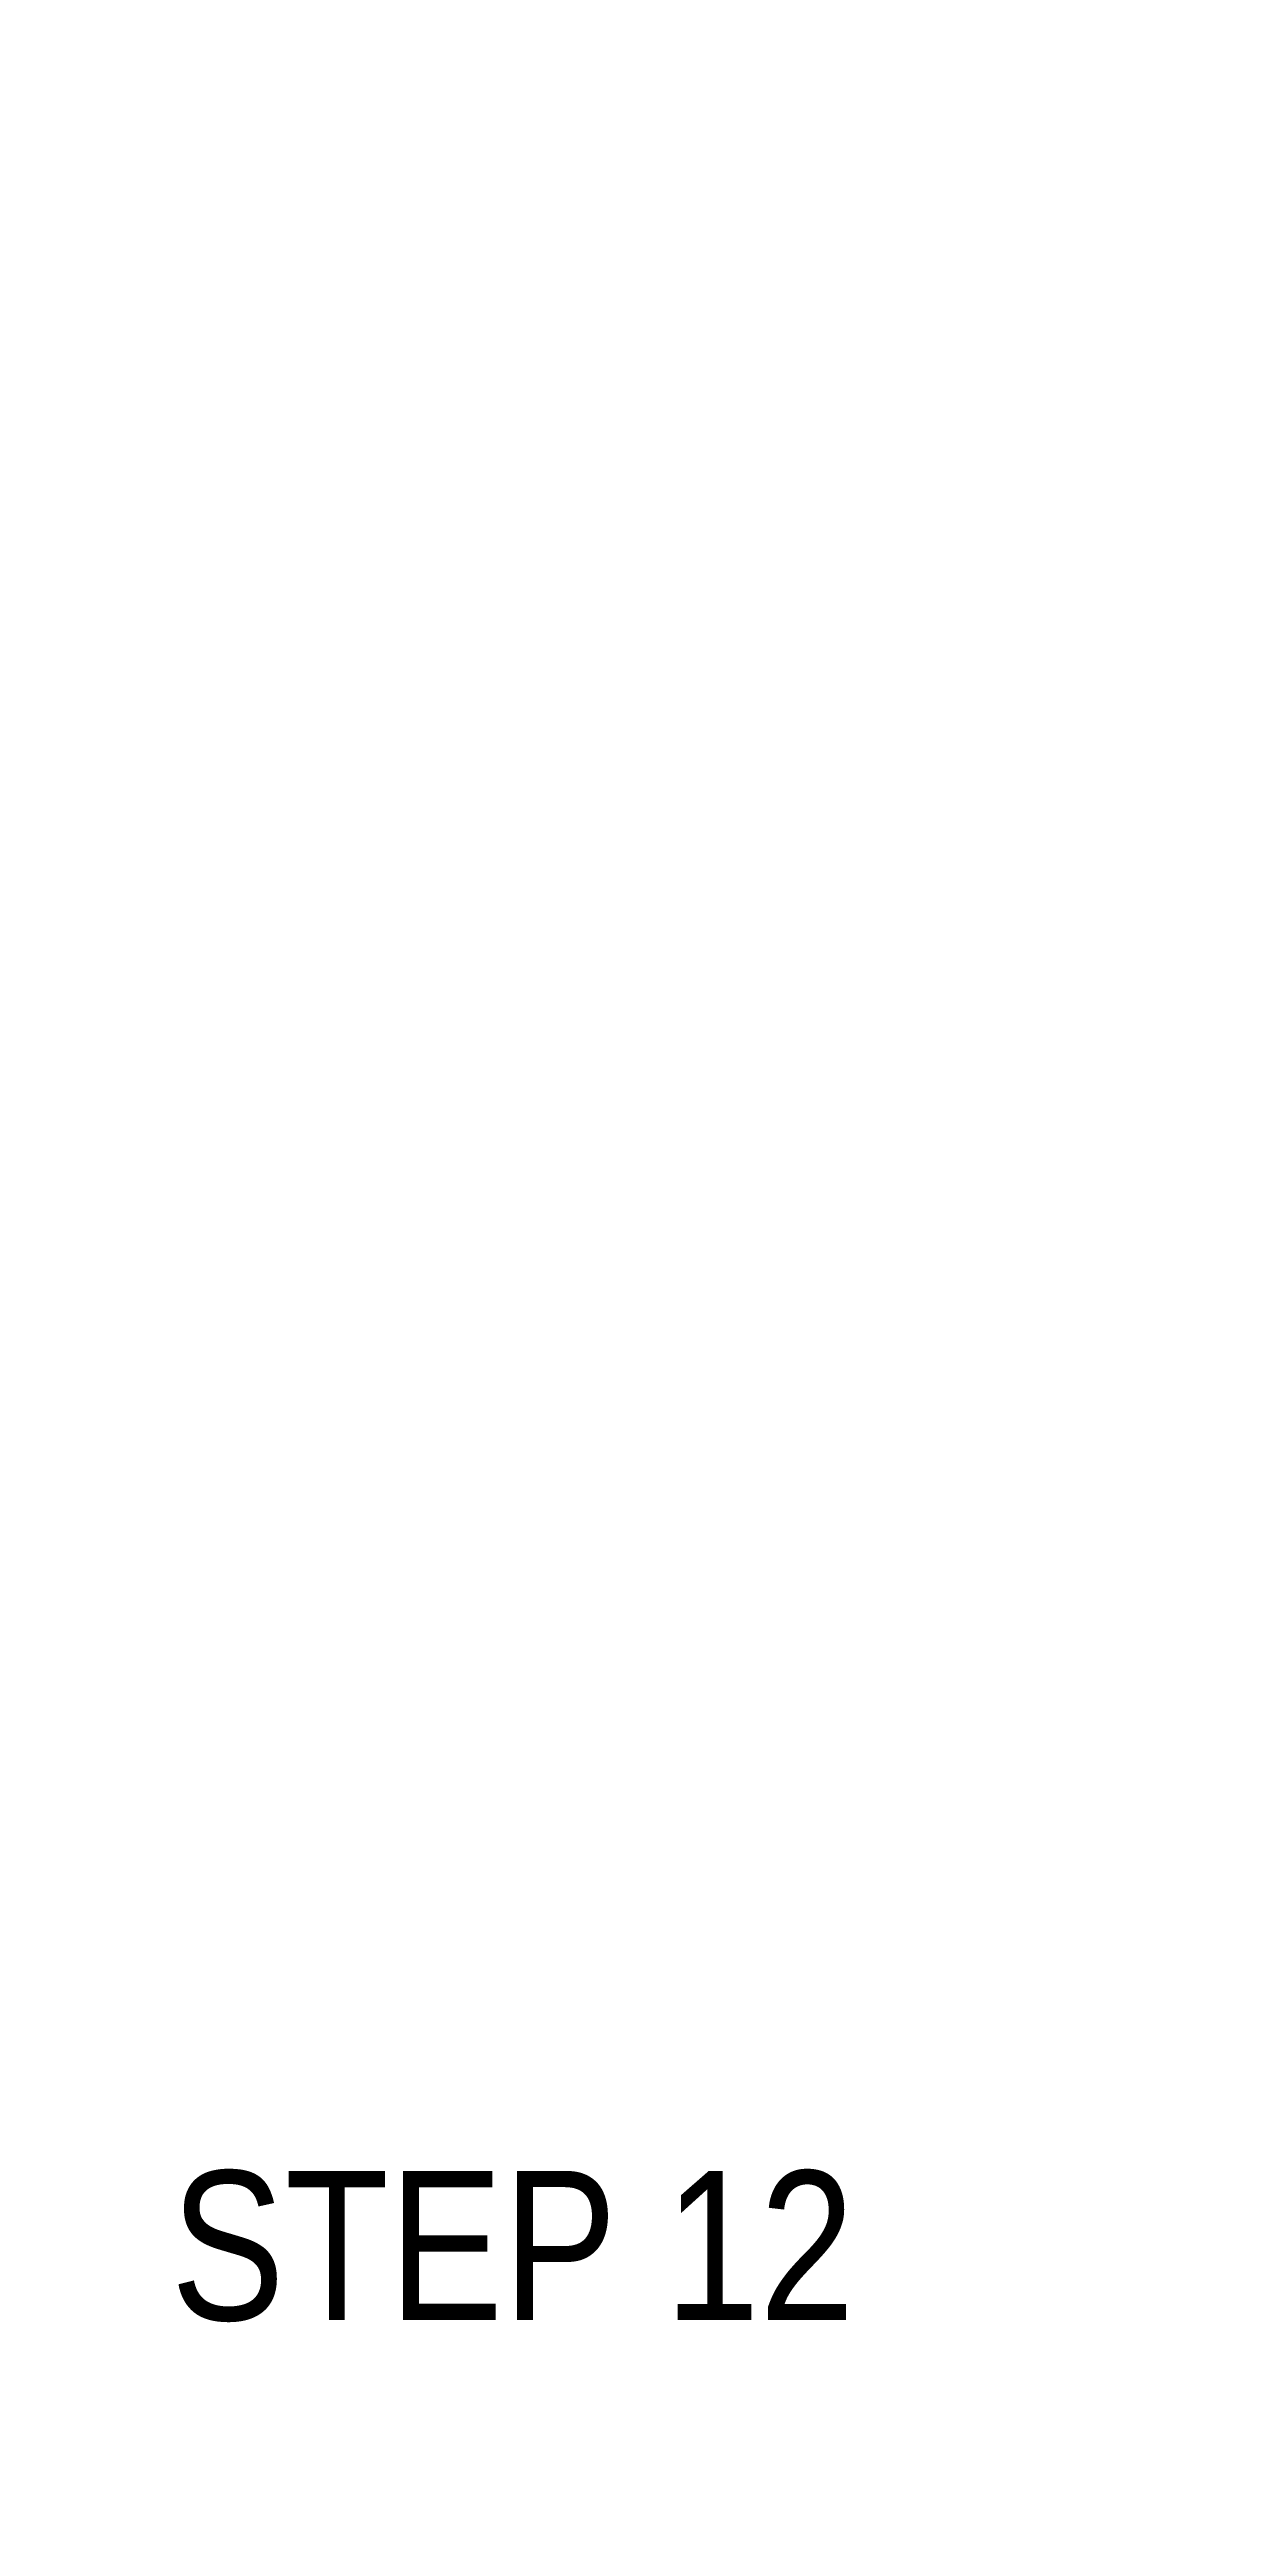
# Model space of a CAD drawing. Extents: x -1140 to 5605, y -816 to 1734.
# Drawn here: x 2985.4 to 3162.3, y -204.8 to 168.9 of the extents above; entities that cross this region are included whole.
import ezdxf

# ---------------------------------------------------------------- set-up
doc = ezdxf.new("R2010")
doc.units = 0
doc.header["$MEASUREMENT"] = 0
for name, color, linetype, lineweight in [('.ATI-TEXT', 7, 'Continuous', 0), ('G-ANNO-TTLB', 7, 'Continuous', 0), ('TYVEK', 7, 'Continuous', 0)]:
    doc.layers.add(name, color=color, linetype=linetype, lineweight=lineweight)

# ---------------------------------------------------------------- blocks, each defined once
blk = doc.blocks.new('Block_140')
at = {"layer": 'TYVEK', "color": 1, "lineweight": 25, "true_color": 0xff0000}
for points in [[(3002.59, -124.55)], [(3046.35, -149.82)]]:
    blk.add_lwpolyline(points, dxfattribs=at)
blk = doc.blocks.new('Block_141')
at = {"layer": 'TYVEK', "color": 1, "lineweight": 25, "true_color": 0xff0000}
for points in [[(3046.35, -129.23)], [(3046.35, -149.82)]]:
    blk.add_lwpolyline(points, dxfattribs=at)

msp = doc.modelspace()

# ---------------------------------------------------------------- hatches: boundary and pattern name
at = {"layer": 'G-ANNO-TTLB', "true_color": 0xff00ff, "transparency": 33554687}
h = msp.add_hatch(color=6, dxfattribs=at)
edge = h.paths.add_edge_path()
edge.add_spline(control_points=[(5285.56, -733.23), (5285.56, -733.23), (2356.04, -733.23), (2356.04, -733.23), (2356.04, -733.23), (2356.04, 1723.77), (2356.04, 1723.77), (2356.04, 1723.77), (5285.56, 1723.77), (5285.56, 1723.77), (5285.56, 1723.77), (5285.56, -733.23), (5285.56, -733.23)], knot_values=[0, 0, 0, 0, 1, 1, 1, 2, 2, 2, 3, 3, 3, 4, 4, 4, 4], degree=3, periodic=0)
edge = h.paths.add_edge_path()
edge.add_spline(control_points=[(2365.04, 1714.77), (2365.04, 1714.77), (2365.04, -724.23), (2365.04, -724.23), (2365.04, -724.23), (5276.56, -724.23), (5276.56, -724.23), (5276.56, -724.23), (5276.56, 1714.77), (5276.56, 1714.77), (5276.56, 1714.77), (2365.04, 1714.77), (2365.04, 1714.77)], knot_values=[0, 0, 0, 0, 1, 1, 1, 2, 2, 2, 3, 3, 3, 4, 4, 4, 4], degree=3, periodic=0)
edge.add_line((2365.04, 1714.77), (2365.04, 1714.77))

# ---------------------------------------------------------------- linework, layer by layer
at = {"layer": 'G-ANNO-TTLB'}
for points in [[(5285.56, -733.23), (5285.56, -733.23), (2356.04, -733.23), (2356.04, -733.23), (2356.04, -733.23), (2356.04, 1723.77), (2356.04, 1723.77), (2356.04, 1723.77), (5285.56, 1723.77), (5285.56, 1723.77), (5285.56, 1723.77), (5285.56, -733.23), (5285.56, -733.23)], [(2365.04, 1714.77), (2365.04, 1714.77), (2365.04, -724.23), (2365.04, -724.23), (2365.04, -724.23), (5276.56, -724.23), (5276.56, -724.23), (5276.56, -724.23), (5276.56, 1714.77), (5276.56, 1714.77), (5276.56, 1714.77), (2365.04, 1714.77), (2365.04, 1714.77)]]:
    msp.add_open_spline(points, degree=3, knots=[0, 0, 0, 0, 1, 1, 1, 2, 2, 2, 3, 3, 3, 4, 4, 4, 4], dxfattribs=at)

# ---------------------------------------------------------------- block references
at = {"layer": 'TYVEK'}
for name in ['Block_140', 'Block_141']:
    msp.add_blockref(name, (0, 0), dxfattribs=at)

# ---------------------------------------------------------------- texts
at = {"layer": '.ATI-TEXT', "insert": (3003.64, -173.97), "char_height": 0.2, "attachment_point": 7}
msp.add_mtext('\\C18;\\c0;\\FArial Narrow|b0|i0|c1;\\H22.499999;\\W1.000000;STEP 12', dxfattribs=at)

doc.saveas('drawing.dxf')
